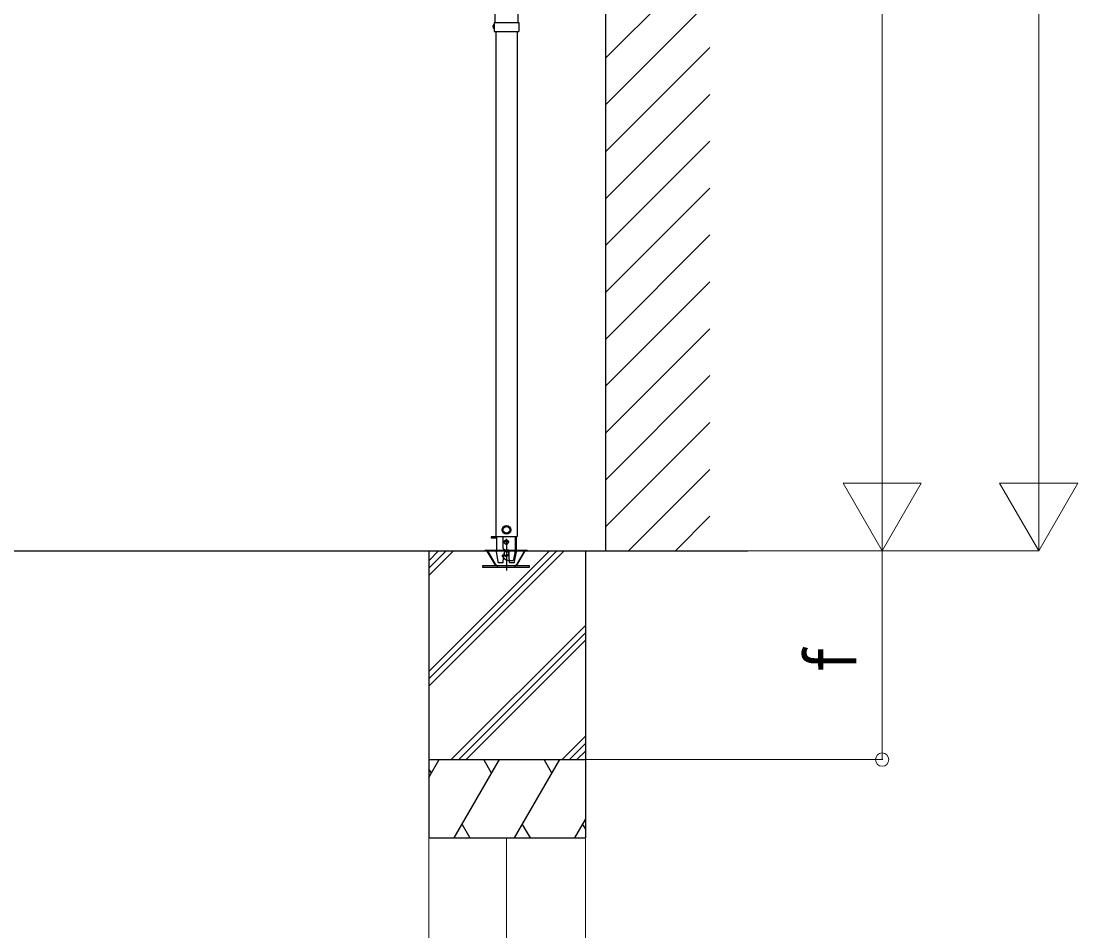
# Model space of a CAD drawing. Units: millimetres, scale not verified. Extents: x -12615 to 12615, y -8910 to 8910.
# Drawn here: x -970 to 1055, y -5303 to -3560 of the extents above; entities that cross this region are included whole.
import ezdxf
from ezdxf.enums import TextEntityAlignment as Align

# ---------------------------------------------------------------- set-up
doc = ezdxf.new("R2010")
doc.units = ezdxf.units.MM
doc.header["$LTSCALE"] = 30
for name, color, linetype in [('0-4_YKK_12', 2, 'Continuous'), ('0-5_YKK_13', 4, 'Continuous'), ('0-6_YKK_A1', 4, 'Continuous')]:
    doc.layers.add(name, color=color, linetype=linetype)
doc.layers.add('0-7_YKK_D', color=6, linetype='Continuous', lineweight=18)
doc.styles.add('ＭＳ ゴシック', font='')
doc.styles.get('ＭＳ ゴシック').set_extended_font_data('MS Gothic')

msp = doc.modelspace()

# ---------------------------------------------------------------- linework, layer by layer
at = {"layer": '0-4_YKK_12'}
for p, q in [((-60.22, -4547.71), (-19.22, -4547.71)), ((-39.71, -4553.32), (-39.71, -4612.34))]:
    msp.add_line(p, q, dxfattribs=at)
at = {"layer": '0-5_YKK_13'}
for p, q in [((-63.46, -3562.72), (-15.86, -3562.72)), ((-15.86, -3562.72), (-15.86, -3580.22)), ((-63.96, -3566.97), (-63.46, -3566.97)), ((-63.46, -3566.97), (-63.46, -3574.47)), ((-46.3, -4538.46), (-46.3, -4530.95)), ((-58.9, -4548), (-68.8, -4548)), ((-68.8, -4548.01), (-68.8, -4550.01)), ((-68.8, -4548.01), (-58.9, -4548.01)), ((-58.9, -4550.01), (-68.8, -4550.01)), ((-58.9, -4547.71), (-58.9, -4572.31)), ((-46.8, -4548), (-46.8, -4567.8)), ((-40.2, -4551.77), (-40.2, -4563.77)), ((-20.7, -4575.65), (-20.7, -4547.71)), ((-80.31, -4574), (-0.32, -4574)), ((-80.31, -4575), (-80.31, -4574)), ((-80.31, -4575), (-0.32, -4575)), ((-61.62, -4601), (-76.34, -4575.5)), ((-60.75, -4600.5), (-75.48, -4575)), ((-58.9, -4572.31), (-58.9, -4576.79)), ((-34.2, -4557.77), (-46.2, -4557.77)), ((-20.7, -4576.79), (-20.7, -4575.65)), ((-5.15, -4575), (-19.87, -4600.5)), ((-4.28, -4575.5), (-19, -4601)), ((-0.32, -4574), (-0.32, -4575)), ((-55.6, -4595.51), (-58.9, -4576.79)), ((-55.6, -4597.51), (-55.6, -4595.51)), ((-45.8, -4595.51), (-44.28, -4579.58)), ((-45.8, -4597.51), (-45.8, -4595.51)), ((-40.96, -4585.51), (-39.64, -4584.32)), ((-40.87, -4584.79), (-40.36, -4584.33)), ((-40.72, -4585.94), (-39.24, -4584.6)), ((-40.31, -4586.21), (-39.01, -4585.04)), ((-39.53, -4586.15), (-39.15, -4585.81)), ((-32.98, -4593.51), (-27.38, -4593.51)), ((-24, -4595.51), (-20.7, -4576.79)), ((-24, -4597.51), (-24, -4595.51)), ((-56.42, -4603), (-24.2, -4603)), ((-55.6, -4597.51), (-45.8, -4597.51)), ((-33.8, -4597.51), (-24, -4597.51))]:
    msp.add_line(p, q, dxfattribs=at)
for points in [[(-63.46, -3562.72), (-63.46, -3580.22), (-15.86, -3580.22)], [(-65.47, -3568.67), (-63.61, -3569.57), (-63, -3570.72)], [(-65.47, -3572.77), (-63.61, -3571.86), (-63, -3570.72)], [(-63.96, -3566.97), (-63.96, -3574.47), (-63.46, -3574.47)], [(-46.3, -4530.95), (-39.8, -4527.2), (-33.3, -4530.95), (-33.3, -4538.46), (-39.8, -4542.21), (-46.3, -4538.46)], [(-68.8, -4548), (-68.8, -4550), (-58.9, -4550)], [(-22.8, -4548), (-22.8, -4574.71), (-25.9, -4592.27)], [(-41.8, -4572.8), (-35.3, -4572.8), (-35.3, -4583)], [(-33.8, -4597.51), (-33.8, -4595.51), (-35.32, -4579.58)]]:
    msp.add_lwpolyline(points, dxfattribs=at)
msp.add_lwpolyline([(4.44, -4606), (4.44, -4604), (-85.56, -4604), (-85.56, -4606)], close=True, dxfattribs=at)
for centre, radius in [((-39.8, -4534.71), 8.4), ((-39.8, -4534.71), 7.7), ((-39.8, -4534.71), 6.5), ((-40.2, -4558.31), 4), ((-39.71, -4580.02), 4.25), ((-39.71, -4580.02), 4), ((-39.99, -4585.26), 1)]:
    msp.add_circle(centre, radius, dxfattribs=at)
for centre, radius, start, end in [((-61.43, -3570.72), 4.53, 124.06671, 235.93329), ((-77.21, -4576), 2, 30, 90), ((-77.21, -4576), 1, 30, 90), ((-41.8, -4567.8), 5, 179.99922, 270), ((-39.8, -4580.01), 4.5, 5.45262, 174.54738), ((-3.41, -4576), 2, 90, 150), ((-3.41, -4576), 1, 90, 150), ((-47.2, -4584.38), 1, 74.974, 210.49242), ((-32.98, -4576.01), 17.5, 210.49242, 213.98951), ((-32.98, -4576.01), 17.5, 213.98951, 255.8328), ((-40.2, -4558.3), 26, 254.75645, 276.42471), ((-40.2, -4558.3), 26, 276.42471, 278.97452), ((-32.98, -4576.01), 17.5, 255.8328, 266.69433), ((-36.3, -4583), 1, 278.97452, 360), ((-32.98, -4576.01), 17.5, 266.69433, 270.00248), ((-27.38, -4592.01), 1.5, 269.99999, 350), ((-56.42, -4598), 6, 210, 270), ((-56.42, -4598), 5, 210, 270), ((-24.2, -4598), 5, 270, 330), ((-24.2, -4598), 6, 270, 330)]:
    msp.add_arc(centre, radius, start, end, dxfattribs=at)
at = {"layer": '0-6_YKK_A1'}
for p, q in [((150.28, -1444.77), (150.28, -4575)), ((-61.72, -1978.13), (-61.72, -3562.72)), ((150.28, -3631.09), (350.28, -3431.09)), ((150.28, -3720.89), (350.28, -3520.89)), ((-60.22, -3580.22), (-60.22, -4547.71)), ((-19.22, -3580.22), (-19.22, -4547.71)), ((150.28, -3810.69), (350.28, -3610.69)), ((150.28, -3900.5), (350.28, -3700.5)), ((150.28, -3990.3), (350.28, -3790.3)), ((150.28, -4080.1), (350.28, -3880.1)), ((150.28, -4169.9), (350.28, -3969.9)), ((150.28, -4259.71), (350.28, -4059.71)), ((150.28, -4349.51), (350.28, -4149.51)), ((150.28, -4439.31), (350.28, -4239.31)), ((150.28, -4529.11), (350.28, -4329.11)), ((194.2, -4575), (350.28, -4418.92)), ((284, -4575), (350.28, -4508.72)), ((-2236.9, -4575), (423.02, -4575)), ((-188.47, -4575), (-188.47, -5125)), ((-188.47, -4805.96), (42.49, -4575)), ((-188.47, -4820.1), (56.63, -4575)), ((-188.47, -4834.24), (70.78, -4575)), ((-188.47, -4622.11), (-141.36, -4575)), ((-188.47, -4607.97), (-155.5, -4575)), ((-188.47, -4593.83), (-169.64, -4575)), ((111.53, -4575), (111.53, -5125)), ((-145.38, -4975), (111.53, -4718.09)), ((-131.24, -4975), (111.53, -4732.23)), ((-117.1, -4975), (111.53, -4746.38)), ((66.75, -4975), (111.53, -4930.22)), ((80.89, -4975), (111.53, -4944.36)), ((95.04, -4975), (111.53, -4958.51)), ((-188.47, -4975), (111.53, -4975)), ((-188.47, -5009.38), (-168.62, -4975)), ((-139.75, -5125), (-53.15, -4975)), ((-68.15, -5000.98), (-83.15, -4975)), ((-24.28, -5125), (62.32, -4975)), ((47.32, -5000.98), (32.32, -4975)), ((-183.62, -5000.98), (-188.47, -4992.59)), ((-124.76, -5099.02), (-109.76, -5125)), ((-9.28, -5099.02), (5.72, -5125)), ((91.19, -5125), (111.53, -5089.76)), ((106.19, -5099.02), (111.53, -5108.27)), ((-188.47, -5125), (111.53, -5125))]:
    msp.add_line(p, q, dxfattribs=at)
msp.add_lwpolyline([(-61.72, -1978.13), (-17.72, -1978.13), (-17.72, -3562.72)], dxfattribs=at)
at = {"layer": '0-7_YKK_D', "color": 1}
for p, q in [((980.17, -1928.59), (980.17, -4425)), ((680.17, -4425), (680.17, -2122.47)), ((680.17, -4575), (680.17, -4315.19)), ((980.17, -4575), (980.17, -4315.19)), ((680.17, -4575), (605.17, -4445.1)), ((755.17, -4445.1), (605.17, -4445.1)), ((680.17, -4575), (755.17, -4445.1)), ((980.17, -4575), (905.17, -4445.1)), ((1055.17, -4445.1), (905.17, -4445.1)), ((980.17, -4575), (1055.17, -4445.1)), ((381.17, -4575), (681.17, -4575)), ((424.02, -4575), (981.17, -4575))]:
    msp.add_line(p, q, dxfattribs=at)
at = {"layer": '0-7_YKK_D'}
for p, q in [((654.8, -4575), (681.17, -4575)), ((680.17, -4575), (680.17, -4975)), ((112.53, -4975), (681.17, -4975)), ((-188.47, -5126), (-188.47, -5576)), ((-39.71, -5126), (-39.71, -6476)), ((111.53, -5126), (111.53, -5576))]:
    msp.add_line(p, q, dxfattribs=at)
msp.add_circle((680.17, -4975), 12.75, dxfattribs=at)

# ---------------------------------------------------------------- texts
at = {"layer": '0-7_YKK_D', "style": 'ＭＳ ゴシック', "width": 0.8}
msp.add_text('f', height=98.97, rotation=90, dxfattribs=at).set_placement((660.17, -4811), align=Align.BOTTOM_LEFT)

doc.saveas('drawing.dxf')
